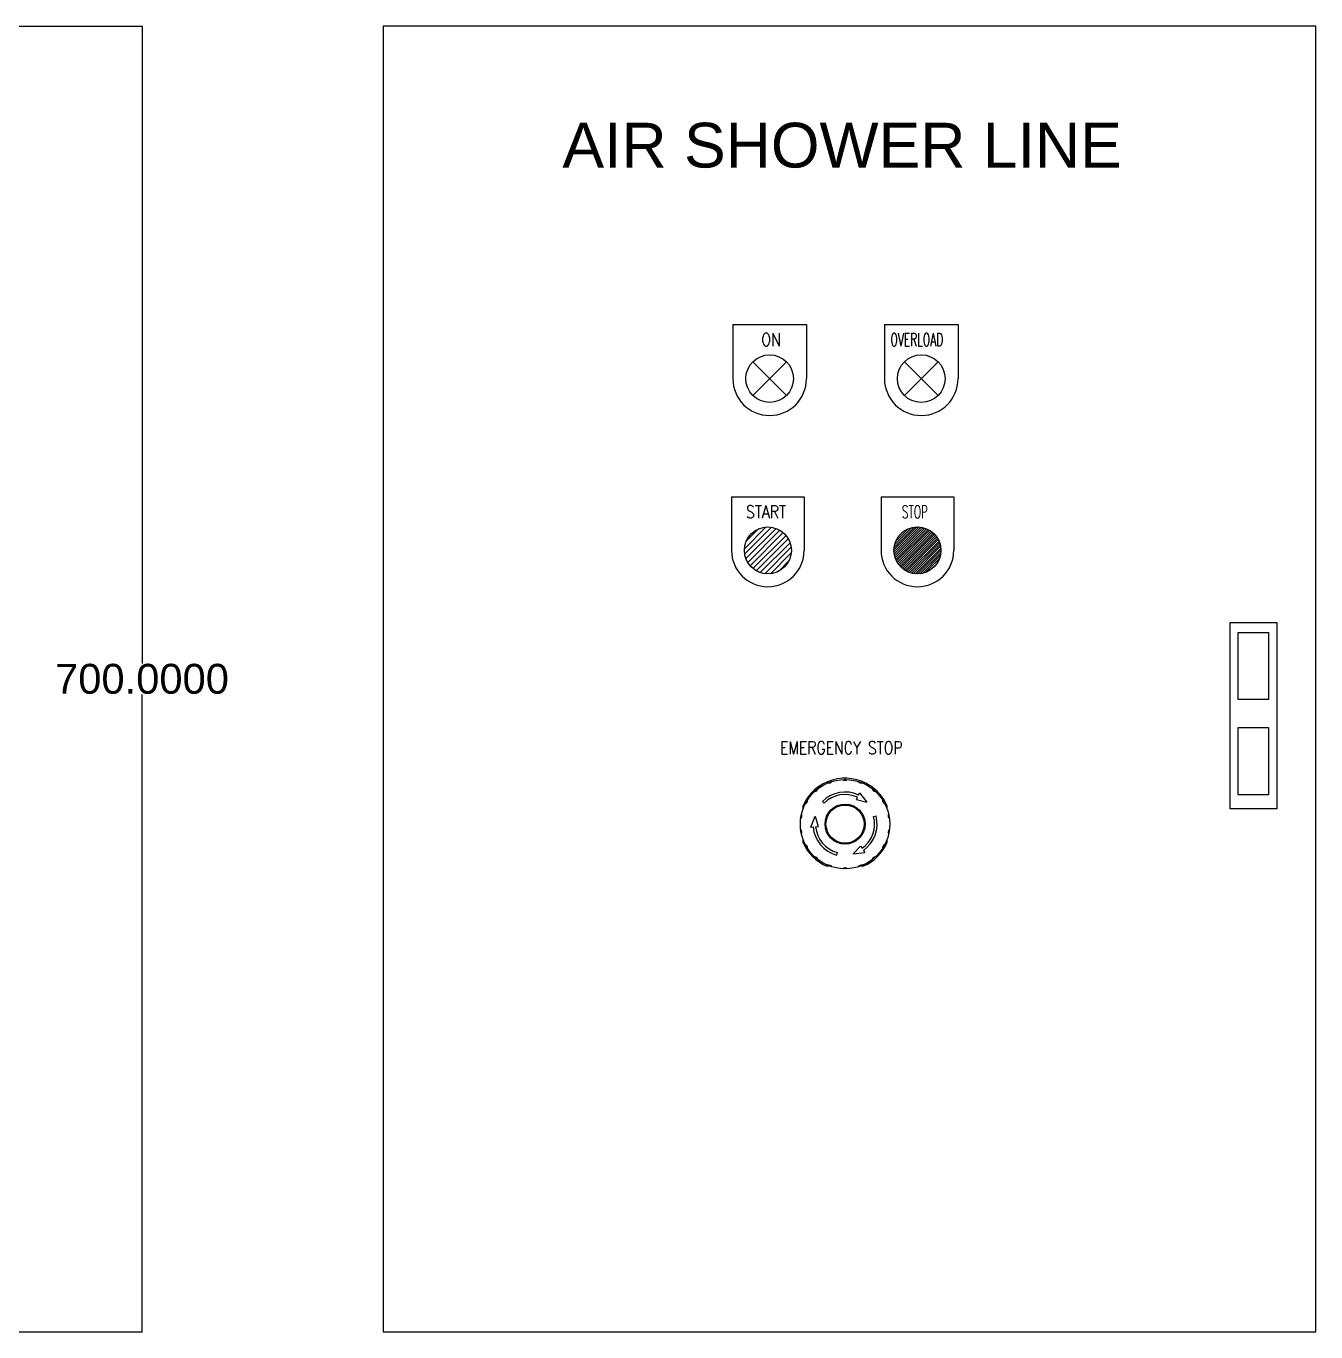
# Model space of a CAD drawing. Header units: millimetres. Extents: x 12275 to 14043, y 11466 to 13479.
# Drawn here: x 13352 to 14043, y 12661 to 13361 of the extents above; entities that cross this region are included whole.
import ezdxf

# ---------------------------------------------------------------- set-up
doc = ezdxf.new("R2010")
doc.units = ezdxf.units.MM
doc.linetypes.add('SOLID', pattern=[0])
doc.layers.add('LAYER1$C$L1', color=3, linetype='SOLID')
doc.styles.add('ROMC', font='romans.shx', dxfattribs={"bigfont": 'bigfont.shx'})
doc.styles.get("Standard").update_dxf_attribs({"font": 'arial.ttf'})
doc.dimstyles.get("Standard").update_dxf_attribs({"dimtxt": 0.18, "dimasz": 0.18, "dimexe": 0.18, "dimexo": 0.0625, "dimgap": 0.09, "dimtad": 0, "dimtih": 1, "dimtoh": 1, "dimdec": 4, "dimzin": 0, "dimdsep": 46, "dimtxsty": 'Standard', "dimcen": 0.09, "dimadec": 0, "dimazin": 0, "dimtfac": 1, "dimtdec": 4, "dimtofl": 0, "dimtmove": 0, "dimatfit": 3, "dimfxl": 1, "dimtolj": 1, "dimtzin": 0, "dimarcsym": 0})

# ---------------------------------------------------------------- blocks, each defined once
blk = doc.blocks.new('*D5')
at = {"color": 0, "lineweight": -2, "transparency": 16777216}
for p, q in [((13334.33, 13360.65), (13414.26, 13360.65)), ((13414.08, 13360.47), (13414.08, 13018.91)), ((13414.08, 12660.83), (13414.08, 13002.39)), ((13334.33, 12660.65), (13414.26, 12660.65))]:
    blk.add_line(p, q, dxfattribs=at)
at = {"color": 0, "transparency": 16777216}
for points in [[(13414.05, 13360.47), (13414.11, 13360.47), (13414.08, 13360.65)], [(13414.05, 12660.83), (13414.11, 12660.83), (13414.08, 12660.65)]]:
    blk.add_solid(points, dxfattribs=at)
at = {"layer": 'Defpoints', "color": 0, "transparency": 16777216}
for p in [(13334.27, 13360.65), (13334.27, 12660.65), (13414.08, 12660.65)]:
    blk.add_point(p, dxfattribs=at)
at = {"color": 0, "transparency": 16777216, "insert": (13414.08, 13010.65), "char_height": 0.18, "attachment_point": 5}
blk.add_mtext('\\A1;{\\H88.88889x;700.0000}', dxfattribs=at)

msp = doc.modelspace()

# ---------------------------------------------------------------- hatches: boundary and pattern name
at = {"lineweight": -2}
h = msp.add_hatch(dxfattribs=at)
h.set_pattern_fill('ANSI31', color=0, scale=17.18323, style=0)
h.set_pattern_definition([(45, (6981.848, 17445.9405), (-1.51879733, 1.51879733), [])])
edge = h.paths.add_edge_path()
edge.add_arc((13749.59387, 13079.60651), 12.60104, 0, 360)
h = msp.add_hatch(dxfattribs=at)
h.set_pattern_fill('ANSI31', color=0, scale=6.873292, style=0)
h.set_pattern_definition([(45, (6981.848, 17445.9405), (-0.60751893, 0.60751893), [])])
edge = h.paths.add_edge_path()
edge.add_arc((13829.78227, 13079.60651), 12.60104, 0, 360)

# ---------------------------------------------------------------- linework, layer by layer
at = {"color": 0}
for p, q in [((14043.40122, 13360.64673), (13543.40122, 13360.64673)), ((13543.40122, 13360.64673), (13543.40122, 12660.64673)), ((14043.40122, 12660.64673), (14043.40122, 13360.64673)), ((13730.8297, 13200.6873), (13730.8297, 13171.66125)), ((13730.8297, 13200.6873), (13770.30513, 13200.6873)), ((13770.30513, 13200.6873), (13770.30513, 13171.66125)), ((13812.10265, 13200.6873), (13812.10265, 13171.66125)), ((13812.10265, 13200.6873), (13851.57808, 13200.6873)), ((13851.57808, 13200.6873), (13851.57808, 13171.66125)), ((13759.59821, 13180.69204), (13741.53663, 13162.63046)), ((13741.53663, 13180.69204), (13759.59821, 13162.63046)), ((13822.80958, 13180.69204), (13840.87115, 13162.63046)), ((13840.87115, 13180.69204), (13822.80958, 13162.63046)), ((13730.11954, 13108.24523), (13730.11954, 13079.60651)), ((13730.11954, 13108.24523), (13769.06819, 13108.24523)), ((13769.06819, 13108.24523), (13769.06819, 13079.60651)), ((13810.30795, 13108.24523), (13810.30795, 13079.60651)), ((13810.30795, 13108.24523), (13849.2566, 13108.24523)), ((13849.2566, 13108.24523), (13849.2566, 13079.60651)), ((13997.47271, 13040.98264), (14022.47271, 13040.98264)), ((13997.47271, 12940.98264), (13997.47271, 13040.98264)), ((14022.47271, 13040.98264), (14022.47271, 12940.98264)), ((14022.47271, 12940.98264), (13997.47271, 12940.98264)), ((13543.40122, 12660.64673), (14043.40122, 12660.64673))]:
    msp.add_line(p, q, dxfattribs=at)
for points in [[(14001.71154, 13035.65748), (14017.94858, 13035.65748), (14017.94858, 12999.57265), (14001.71154, 12999.57265)], [(14001.74576, 12984.57406), (14017.9828, 12984.57406), (14017.9828, 12948.48924), (14001.74576, 12948.48924)]]:
    msp.add_lwpolyline(points, close=True, dxfattribs=at)
for centre, radius in [((13750.56742, 13171.66125), 12.77146), ((13831.84036, 13171.66125), 12.77146), ((13749.59387, 13079.60651), 12.60104), ((13829.78227, 13079.60651), 12.60104)]:
    msp.add_circle(centre, radius, dxfattribs=at)
for centre, radius in [((13750.56742, 13171.66125), 19.73772), ((13831.84036, 13171.66125), 19.73772), ((13749.59387, 13079.60651), 19.47433), ((13829.78227, 13079.60651), 19.47433)]:
    msp.add_arc(centre, radius, 180, 0, dxfattribs=at)
at = {"layer": 'LAYER1$C$L1', "color": 0}
for p, q in [((13775.96639, 12951.50193), (13775.96639, 12951.71354)), ((13777.61751, 12952.71997), (13777.61751, 12952.91873)), ((13790.99158, 12956.9689), (13790.99158, 12956.80379)), ((13801.10958, 12954.56068), (13801.17936, 12954.71033)), ((13804.53076, 12953.39505), (13804.53076, 12953.40357)), ((13770.45056, 12946.40174), (13771.24637, 12946.40174)), ((13778.84939, 12945.00474), (13779.78341, 12944.07073)), ((13797.13216, 12946.03108), (13797.69039, 12947.22821)), ((13797.13216, 12946.03108), (13802.66676, 12944.53774)), ((13798.24863, 12948.42535), (13798.80686, 12949.62249)), ((13798.80686, 12949.62249), (13802.66676, 12944.53774)), ((13811.39391, 12946.40174), (13811.53259, 12946.40174)), ((13768.53635, 12941.1659), (13768.53635, 12942.91271)), ((13772.56941, 12931.25083), (13775.04299, 12937.13597)), ((13775.04299, 12937.13597), (13776.51702, 12931.5962)), ((13806.30222, 12936.96503), (13807.57811, 12937.30691)), ((13813.4468, 12942.91271), (13813.4468, 12941.1659)), ((13772.56941, 12931.25083), (13773.88528, 12931.36595)), ((13775.20115, 12931.48107), (13776.51702, 12931.5962)), ((13768.53635, 12922.81241), (13768.53635, 12924.55922)), ((13813.4468, 12924.55922), (13813.4468, 12922.81241)), ((13786.54723, 12916.27603), (13786.8891, 12917.55191)), ((13795.26499, 12916.91397), (13799.32556, 12920.9604)), ((13795.26499, 12916.91397), (13801.59846, 12917.71436)), ((13799.32556, 12920.9604), (13800.08319, 12919.87839)), ((13800.84083, 12918.79637), (13801.59846, 12917.71436)), ((13780.94143, 12910.40733), (13782.68824, 12910.40733)), ((13799.29492, 12910.40733), (13801.04173, 12910.40733))]:
    msp.add_line(p, q, dxfattribs=at)
for points in [[(13791.03097, 12957.46421), (13791.02983, 12957.46399), (13791.02237, 12957.45182), (13791.0103, 12957.38822), (13791.00049, 12957.27764), (13790.994, 12957.1325), (13790.99158, 12956.9689)], [(13775.86705, 12952.26594), (13775.86517, 12952.26442), (13775.85345, 12952.25117), (13775.83837, 12952.17981), (13775.86016, 12952.07687), (13775.91705, 12951.9495)], [(13777.55209, 12953.46894), (13777.55005, 12953.46755), (13777.52988, 12953.44537), (13777.51279, 12953.36736), (13777.52959, 12953.25758), (13777.57896, 12953.12313)], [(13801.42419, 12955.14267), (13801.42306, 12955.14295), (13801.4112, 12955.13506), (13801.37345, 12955.08249), (13801.31787, 12954.9864), (13801.25069, 12954.85758), (13801.17936, 12954.71033)], [(13770.45056, 12946.40174), (13770.463, 12946.37865), (13770.49799, 12946.31378), (13770.55314, 12946.21175), (13770.629, 12946.07186), (13770.7161, 12945.91188), (13770.71909, 12945.9064)], [(13811.53259, 12946.40174), (13811.52016, 12946.37865), (13811.48517, 12946.31378), (13811.43797, 12946.22646)], [(13768.53635, 12942.91271), (13768.56333, 12942.90695), (13768.64084, 12942.89037), (13768.76086, 12942.86465), (13768.91251, 12942.83205), (13769.02298, 12942.80823), (13769.03169, 12942.80636)], [(13813.4468, 12942.91271), (13813.41982, 12942.90695), (13813.34232, 12942.89037), (13813.2223, 12942.86465), (13813.07065, 12942.83205), (13812.96017, 12942.80823), (13812.95147, 12942.80636)], [(13768.53635, 12922.81241), (13768.56333, 12922.81817), (13768.64084, 12922.83475), (13768.76086, 12922.86047), (13768.91251, 12922.89307), (13769.02298, 12922.91688), (13769.03169, 12922.91876)], [(13813.4468, 12922.81241), (13813.41982, 12922.81817), (13813.34232, 12922.83475), (13813.2223, 12922.86047), (13813.07065, 12922.89307), (13812.96017, 12922.91688), (13812.95147, 12922.91876)], [(13780.94143, 12910.40733), (13780.94719, 12910.43431), (13780.96377, 12910.51182), (13780.98949, 12910.63184), (13781.02209, 12910.78349), (13781.0459, 12910.89396), (13781.04778, 12910.90267)], [(13801.04173, 12910.40733), (13801.03597, 12910.43431), (13801.01939, 12910.51182), (13800.99367, 12910.63184), (13800.96107, 12910.78349), (13800.93725, 12910.89396), (13800.93538, 12910.90267)]]:
    msp.add_lwpolyline(points, dxfattribs=at)
for radius in [23.94123, 10.73228, 10.23694]:
    msp.add_circle((13790.99158, 12932.86256), radius, dxfattribs=at)
for centre, radius, start, end in [((13790.99158, 12932.86256), 24.60168, 56.60996245, 155.88842653), ((13774.54113, 12952.46744), 2.0639, 274.53954589, 345.46045411), ((13775.45931, 12951.73064), 0.50737, 358.06819025, 25.55418481), ((13777.13061, 12952.93274), 0.4871, 358.35204722, 23.00757645), ((13790.99158, 12932.86256), 17.17164, 65, 135), ((13782.23848, 12956.9115), 2.0639, 254.53954589, 325.46045411), ((13790.99158, 12958.45491), 2.0639, 234.53954589, 305.46045411), ((13799.74468, 12956.9115), 2.0639, 214.53954589, 285.46045411), ((13803.31938, 12951.23485), 2.47668, 56.13839863, 101.1095529), ((13790.99158, 12932.86256), 24.60168, 35.41014025, 56.13839863), ((13807.44202, 12952.46744), 2.0639, 194.53954589, 265.46045411), ((13768.82795, 12945.65873), 2.0639, 294.53954589, 5.46045411), ((13790.99158, 12932.86256), 15.85075, 65, 135), ((13809.02401, 12945.68235), 2.47668, 350.43898598, 35.41014025), ((13813.1552, 12945.65873), 2.0639, 174.53954589, 245.46045411), ((13790.99158, 12932.86256), 24.60168, 24.11157347, 33.39003755), ((13765.78803, 12937.30662), 2.0639, 314.53954589, 25.46045411), ((13769.03169, 12941.44838), 0.49534, 115.28973951, 180), ((13790.99158, 12932.86256), 15.85075, 305, 15), ((13790.99158, 12932.86256), 17.17164, 305, 15), ((13812.95147, 12941.44838), 0.49534, 0, 64.71026049), ((13816.19512, 12937.30662), 2.0639, 154.53954589, 225.46045411), ((13765.78803, 12928.41849), 2.0639, 334.53954589, 45.46045411), ((13790.99158, 12932.86256), 17.17164, 185, 255), ((13790.99158, 12932.86256), 15.85075, 185, 255), ((13816.19512, 12928.41849), 2.0639, 134.53954589, 205.46045411), ((13769.03169, 12924.27674), 0.49534, 180, 244.71026049), ((13790.99158, 12932.86256), 24.60168, 204.11157347, 245.88842653), ((13790.99158, 12932.86256), 24.60168, 294.11157347, 335.88842653), ((13812.95147, 12924.27674), 0.49534, 295.28973951, 0), ((13768.82795, 12920.06638), 2.0639, 354.53954589, 65.46045411), ((13774.54113, 12913.25768), 2.0639, 14.53954589, 85.46045411), ((13807.44202, 12913.25768), 2.0639, 94.53954589, 165.46045411), ((13813.1552, 12920.06638), 2.0639, 114.53954589, 185.46045411), ((13782.23848, 12908.81361), 2.0639, 34.53954589, 105.46045411), ((13790.99158, 12907.27021), 2.0639, 54.53954589, 125.46045411), ((13799.74468, 12908.81361), 2.0639, 74.53954589, 145.46045411)]:
    msp.add_arc(centre, radius, start, end, dxfattribs=at)

# ---------------------------------------------------------------- texts
at = {"color": 0, "style": 'ROMC'}
for s, height, width, p in [('ON', 6.966252, 0.8, (13746.08561, 13189.12328)), ('OVERLOAD', 6.966252, 0.6, (13815.28173, 13189.12328)), ('START', 6.873292, 0.8, (13737.91103, 13096.83553)), ('STOP', 6.873292, 0.6, (13821.46978, 13096.83553)), ('EMERGENCY STOP', 6.8732921, 0.8, (13756.10266, 12970.34376))]:
    msp.add_text(s, height=height, dxfattribs=dict(at, width=width)).set_placement(p)
at = {"color": 0, "insert": (13639.45726, 13308.83194), "char_height": 24, "attachment_point": 1}
msp.add_mtext_dynamic_manual_height_columns('AIR SHOWER LINE', width=324.8583483, gutter_width=1, heights=[0], dxfattribs=at)

# ---------------------------------------------------------------- dimensions: what is measured, and where the dimension line sits
at = {"color": 0}
dim = msp.add_linear_dim(base=(13414.07862, 12660.64673), p1=(13334.27028, 13360.64673), p2=(13334.27028, 12660.64673), angle=90, text='{\\H88.88889x;<>}', dimstyle='Standard', dxfattribs=at)
dim.commit()
dim.dimension.update_dxf_attribs({"geometry": '*D5', "text_midpoint": (13414.07862, 13010.64673), "dimtype": 160})

doc.saveas('drawing.dxf')
